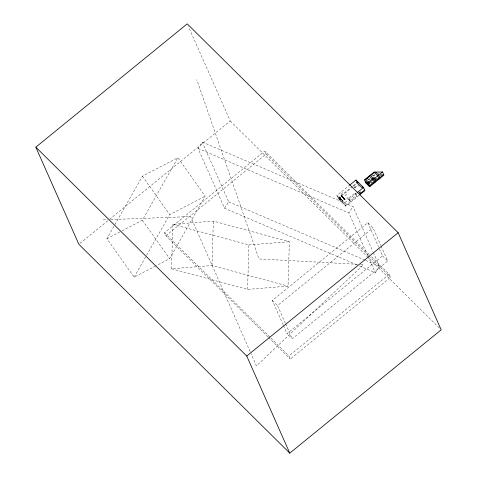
<?xml version="1.0" encoding="UTF-8"?>
<svg xmlns="http://www.w3.org/2000/svg" width="477" height="477" viewBox="0 0 477 477"><rect width="100%" height="100%" fill="white"/><g stroke="black" fill="none" stroke-linecap="round" stroke-linejoin="round"><path stroke-width="0.36" stroke-dasharray="2.38 1.79" d="M342.456 197.329C341.943 196.291 343.052 197.645 342.301 196.733C341.949 196.113 343.219 199.004 342.665 197.311M340.399 197.758L340.811 198.331L340.28 197.782L340.405 198.682L340.387 197.854L340.822 198.331L340.596 197.734M341.633 199.803C340.966 199.225 341.431 199.291 341.586 200.078C342.039 200.191 341.204 198.921 341.222 199.595C341.669 199.04 340.787 200.209 341.46 199.535C341.049 198.682 341.449 199.428 341.562 200.113C341.633 198.969 340.822 199.219 341.407 199.118C341.58 200.578 340.328 197.788 341.729 200.322M343.482 198.402C342.826 196.029 344.454 201.592 343.249 197.83M343.869 198.283L343.643 198.08L343.947 198.921L343.72 197.77L344.036 198.038L343.333 197.603L344.054 198.837L343.565 198.17L343.696 199.153M341.192 195.63L341.884 196.757L341.359 196.226C341.884 196.5 340.822 194.884 341.562 196.226C340.5 195.248 341.681 195.23 341.663 195.922M340.417 197.836L340.936 199.273L340.459 198.444M343.392 197.585L343.422 198.39L343.303 198.104M344.203 198.688L344.543 198.569L344.156 199.004L344.632 199.929L344.03 199.004L344.293 198.581L345.121 199.559L344.388 199.153M343.911 198.086L343.75 197.788L344 198.188M344.394 199.04C345.193 200.65 343.959 197.651 344.513 198.814M343.613 199.13L343.714 198.712M339.201 197.269C339.797 198.557 339.004 196.822 339.153 197.669C340.56 198.384 338.563 196.506 339.278 197.86C339.731 197.758 338.694 197.341 339.242 197.156C338.903 197.037 339.594 198.325 339.469 197.687C339.117 196.345 339.713 198.468 339.129 197.371C340.137 197.961 338.533 197.949 339.582 197.067M339.898 199.034L340.167 199.529L339.773 198.48L340.5 198.635L340.28 198.134L341.013 199.147L340.286 198.074L340.5 198.635L339.797 198.605L340.077 199.261M342.379 200.841C343.786 200.877 342.403 200.513 342.337 200.233C342.766 201.592 342.599 200.829 342.265 200.31M171.535 268.778L172.853 224.327L213.326 221.089L289.366 241.696L288.054 286.14L247.575 289.378L171.535 268.778L212.009 265.54L288.054 286.14M212.009 265.54L213.326 221.089M247.575 289.378L248.893 244.934L172.853 224.327M339.517 197.12C339.207 199.505 339.087 195.451 339.618 197.872M340.25 198.879C340.423 199.768 340.393 198.831 339.851 198.635C339.678 199.422 340.375 198.378 339.976 198.873M342.635 197.043C343.011 196.989 342.224 197.031 342.546 197.526C341.896 195.987 342.903 196.876 342.838 197.901M340.28 198.134C340 198.712 339.928 198.647 340.5 199.517M340.793 198.79L340.483 198.414M341.466 195.546L341.681 195.898C341.931 195.057 340.369 196.852 341.478 195.85M341.544 199.684L341.407 199.118L341.353 199.797M342.927 201.103L342.48 200.596M340.447 198.67L340.059 198.39L340.441 198.581M339.982 198.802L340.131 198.605M340.399 198.67L340.351 198.259M342.331 197.09L342.158 196.697L342.665 197.561M339.517 197.633C339.624 197.406 339.213 198.199 339.225 197.15M341.568 196.47L341.878 196.721L341.52 195.814L341.377 196.435L341.556 195.969M344.024 198.277L343.327 197.675M339.803 198.569L340.238 198.742L339.815 198.474M342.748 197.496L342.748 197.895M340.28 199.428L340.018 199.034M341.538 199.303L341.162 199.744M339.069 197.651L339.308 197.144L339.242 197.866M341.431 196.125L341.77 196.84L341.323 195.814M339.576 197.657C338.974 197.347 339.511 197.651 339.058 197.597M342.605 196.923L342.677 197.681M340.709 198.73C340.572 197.782 341.186 199.38 340.697 198.831M341.413 199.112L341.538 199.535L341.282 199.213M341.496 199.648L341.168 199.326L341.484 199.297M340.137 199.159L340.226 199.35M340.769 198.635L340.554 197.8M340.202 198.951L340.286 199.285M341.156 199.803L341.329 199.565M339.129 197.371L339.403 197.21M344.263 199.052L344.4 198.605L344.156 198.921M343.917 198.313L343.911 198.849M344.328 198.831L344.579 198.724M341.359 196.047L341.568 196.506L341.21 195.964M342.271 200.376C342.701 199.756 342.2 201.312 342.808 200.895M343.744 199.076L343.613 198.903M339.374 197.854L339.314 197.025M343.267 198.283L343.357 197.949M340.435 198.629L340.065 198.498M342.659 200.644C342.349 201.598 342.51 200.113 342.963 200.829M339.213 197.8L339.254 197.281M343.565 198.17L343.494 197.603M341.359 199.261L341.508 199.458M341.168 199.672L341.317 199.136L341.615 199.559M341.323 199.452L341.419 199.696M342.635 201.055L342.724 200.584M339.415 197.472L339.242 197.818M342.629 197.245L342.736 196.78M344.126 198.79L345.121 199.559L344.489 199.183L344.543 199.732L344.03 199.004M343.297 198.17L343.374 198.229M342.325 197.114L342.301 196.733M344.388 198.897L344.543 198.569M342.361 197.287L342.242 196.751M339.177 197.335L339.147 197.711L339.731 197.776L339.105 197.621L339.445 197.442M155.83 265.874L134.162 277.161L106.878 238.703L114.575 225.162M114.939 224.518L142.432 176.168L177.885 157.696L205.17 196.16L169.615 258.695L156.486 265.534M121.981 230.832L142.337 220.231L177.885 157.696M134.162 277.161L146.254 255.887M146.624 255.243L169.711 214.626L205.17 196.16M341.037 195.826L341.329 196.202M343.696 198.885L343.601 198.653M341.192 199.636L341.341 199.678M342.623 200.978L342.683 200.674M356.808 264.801L224.554 208.234L198.068 148.46L202.23 142.086L352.986 206.565L372.853 251.397M224.554 208.234L228.716 201.854L202.23 142.086M367.785 255.738L348.824 212.945L352.986 206.565M359.551 265.975L375.31 272.719L379.471 266.339L373.151 252.077M339.857 199.094L340.399 199.398L340.179 199.082M344.549 199.69L344.555 199.291M339.326 197.669L339.427 197.711M344.483 199.267L344.662 198.879L344.835 199.285M342.385 200.31L342.42 201.038L342.885 201.044M80.017 243.348L108.911 219.814M109.489 219.342L230.26 120.973L188.427 26.569M268.068 336.977L165.877 235.781L164.523 232.728L264.777 151.066L370.146 255.41M165.877 235.781L266.13 154.119L264.777 151.066M359.109 195.326L345.837 206.142L338.288 198.665L336.899 195.528L349.015 185.654M341.109 194.228L342.355 193.215L342.021 192.469M352.437 186.286L338.008 198.038L345.557 205.509L358.257 195.171M353.016 185.815L357.052 182.524M338.288 198.665L351.561 187.855M353.868 185.97L357.333 183.15M346.678 194.377L345.431 195.385L344.537 194.497M348.067 197.514L346.821 198.521L347.721 199.416M348.454 198.378L350.321 201.634L348.454 198.378L355.121 192.946L356.987 196.202L355.121 192.946M345.837 206.142L344.448 203.005L356.563 193.131M349.563 200.889L356.23 195.457M283.153 324.843L272.355 300.474L367.845 222.699L373.014 227.821L380.813 245.422M285.329 323.197L277.525 305.596L373.014 227.821M381.117 246.096L387.718 260.991L292.228 338.765L287.053 333.644L382.542 255.869L378.941 247.748M389.208 274.287L390.562 277.34L290.308 358.996L288.955 355.943L389.208 274.287L370.677 255.934M339.23 197.198L339.219 197.454M106.878 238.703L121.325 231.178M342.528 201.05L342.742 200.9M343.762 197.693L343.494 197.854M341.425 199.338L341.496 199.815M248.893 244.934L289.366 241.696M103.241 219.879L107.677 219.712M110.64 219.599L190.573 216.57L250.711 352.926M357.601 264.288L258.957 258.945L196.798 79.707M360.57 264.449L363.534 264.61L256.423 365.877L251.009 353.606M341.782 196.733L341.496 196.119M198.068 148.46L348.824 212.945M228.716 201.854L365.084 260.186M365.77 260.478L379.471 266.339M339.958 199.082L340.095 199.404M341.753 196.5L341.878 196.721M343.559 198.736L343.696 198.289L343.738 198.599M341.252 195.582L341.55 196.035M357.613 184.796L359.199 186.364M336.899 195.528L344.448 203.005M382.542 255.869L387.718 260.991M266.13 154.119L368.322 255.32M368.852 255.845L390.562 277.34M230.26 120.973L440.653 329.309M272.355 300.474L277.525 305.596M164.523 232.728L270.423 337.597M270.954 338.121L288.955 355.943M268.599 337.501L290.308 358.996M142.432 176.168L169.711 214.626M142.337 220.231L169.615 258.695M342.575 197.263L342.838 197.728M378.631 172.871L378.965 173.616M367.845 222.699L378.643 247.068M368.089 256.417L375.31 272.719M285.628 323.871L292.228 338.765M283.457 325.523L287.053 333.644M344.549 198.635L344.662 198.879"/><path stroke-width="0.72" d="M35.823 147.166L187.222 23.85L398.14 232.71L441.177 329.834L289.777 453.15L78.86 244.29L35.823 147.166L246.74 356.027L289.777 453.15M349.593 185.183L355.943 180.014L363.492 187.491L364.881 190.627L359.688 194.855M356.2 186.62L354.954 187.628L354.059 186.74M364.476 179.871L374.004 172.119L382.536 171.976L383.925 175.113L369.645 186.745L365.871 183.013L364.476 179.871L368.25 183.609L369.645 186.745M366.658 178.523L367.749 177.641M365.805 179.471L369.615 176.371M370.569 175.596L374.379 172.489M369.991 178.792L368.745 179.805L367.85 178.917M374.749 174.916L373.509 175.924L372.609 175.035M357.142 192.66L363.492 187.491M368.25 183.609L382.536 171.976M360.666 191.927L359.425 192.935L359.092 192.189M372.573 182.226L371.327 183.24L370.999 182.494M377.331 178.35L376.091 179.364L375.757 178.619M382.095 174.475L380.849 175.482L380.521 174.737M359.408 194.228L364.601 190.001M383.651 174.487L369.365 186.119L365.591 182.381M246.74 356.027L398.14 232.71M375.709 172.09L378.726 175.077L380.115 178.213M368.047 184.289L366.73 182.566M379.167 178.994L377.778 175.852L374.004 172.119L374.141 172.43M376.031 180.694L374.165 177.432L367.499 182.864L368.608 185.374M375.357 182.095L373.968 178.958L370.194 175.22L370.331 175.536M374.403 182.87L373.014 179.734L369.24 175.995L369.377 176.311M370.593 185.97L369.204 182.834L365.43 179.096L365.567 179.412M363.295 187.998L362.735 186.74L361.787 187.515L356.498 182.286L357.452 181.51L358.006 182.763M355.943 180.014L356.498 181.272"/></g></svg>
